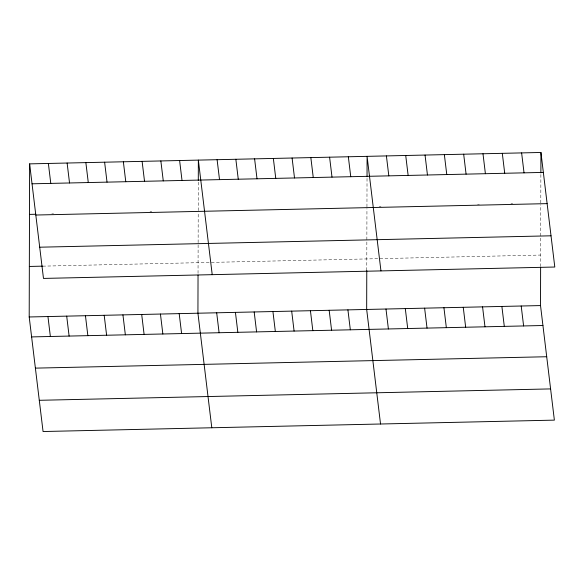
<?xml version="1.0" encoding="UTF-8"?>
<svg xmlns="http://www.w3.org/2000/svg" width="584" height="584" viewBox="0 0 584 584"><rect width="100%" height="100%" fill="white"/><g stroke="black" fill="none" stroke-linecap="round" stroke-linejoin="round"><path stroke-width="0.44" stroke-dasharray="2.92 2.19" d="M198.042 273.327L198.21 212.372M198.217 210.634L198.297 181.383M366.774 270.45L366.949 208.612M366.949 206.875L367.029 177.624M540.623 266.574L540.791 204.736M540.799 202.998L540.879 173.747M51.801 213.897L53.589 213.861M150.008 211.707L151.789 211.671M379.242 206.597L381.002 206.561M477.581 204.407L479.34 204.371M510.949 203.663L512.701 203.626M42.727 266.151L540.66 255.055"/><path stroke-width="0.88" d="M540.623 267.465L540.521 305.578L554.377 420.13L43.063 431.525L29.2 316.973L29.623 163.87L540.937 152.475L554.8 267.027L43.479 278.422L29.623 163.87M198.042 275.101L197.932 313.214L211.795 427.765M198.297 180.5L198.356 160.111L212.218 274.662M366.774 270.45L366.672 309.454L380.534 424.006M367.037 176.733L367.088 156.351L380.951 270.903M540.879 172.864L540.937 152.475M32.032 183.807L543.354 172.411M29.485 214.394L35.733 214.255M35.814 215.029L547.128 203.633M39.705 247.2L551.019 235.805M29.339 266.45L42.727 266.151M29.2 316.973L540.521 305.578M31.616 336.91L542.93 325.514M35.39 368.132L546.712 356.736M39.281 400.303L550.602 388.907M521.621 152.906L524.03 172.842M521.198 306.009L523.614 325.945M502.306 153.337L504.715 173.273M501.882 306.439L504.299 326.376M482.99 153.767L485.399 173.703M482.566 306.87L484.983 326.806M463.674 154.198L466.083 174.134M463.251 307.301L465.667 327.237M444.358 154.629L446.767 174.565M443.935 307.731L446.351 327.668M425.042 155.059L427.451 174.996M424.619 308.162L427.035 328.099M405.719 155.49L408.136 175.426M405.303 308.593L407.712 328.529M386.404 155.921L388.82 175.857M385.988 309.024L388.396 328.96M348.341 156.767L350.75 176.704M329.595 157.184L332.004 177.12M347.918 309.87L350.334 329.807M310.841 157.6L313.258 177.543M329.172 310.286L331.588 330.223M292.095 158.023L294.511 177.959M310.425 310.71L312.834 330.646M273.349 158.439L275.757 178.375M291.679 311.126L294.088 331.062M254.602 158.855L257.011 178.792M272.925 311.542L275.341 331.478M235.848 159.271L238.265 179.215M254.179 311.958L256.595 331.894M217.102 159.695L219.518 179.631M235.432 312.382L237.841 332.318M216.686 312.798L219.095 332.734M179.609 160.527L182.018 180.463M160.855 160.943L163.272 180.887M179.186 313.63L181.602 333.566M142.109 161.367L144.525 181.303M160.439 314.053L162.848 333.99M123.363 161.783L125.772 181.719M141.693 314.469L144.102 334.406M104.616 162.199L107.025 182.135M122.939 314.886L125.356 334.822M85.863 162.615L88.279 182.558M104.193 315.302L106.609 335.238M67.116 163.038L69.532 182.975M85.447 315.725L87.855 335.661M48.37 163.454L50.779 183.391M66.7 316.141L69.109 336.077M47.946 316.557L50.363 336.493"/></g></svg>
